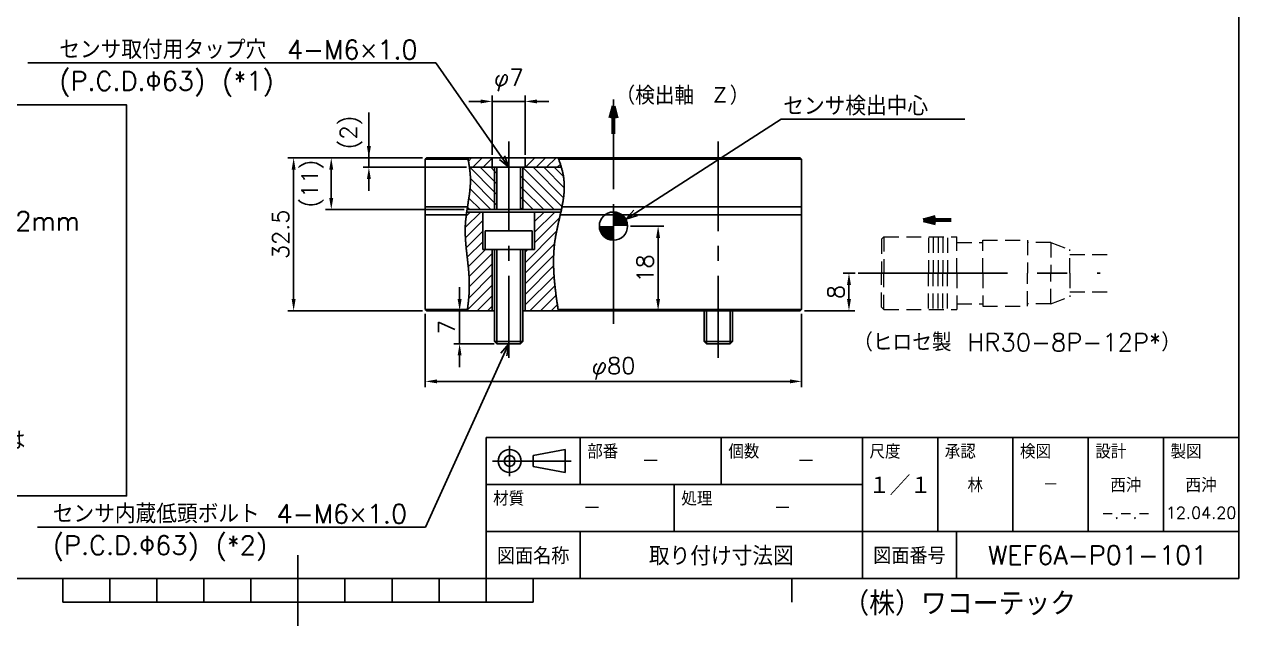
# Model space of a CAD drawing. Extents: x 0 to 418, y 0 to 295.
# Drawn here: x 151.8 to 410, y 0 to 127.8 of the extents above; entities that cross this region are included whole.
import ezdxf
from ezdxf import colors
from ezdxf.entities.mleader import LeaderData, LeaderLine
from ezdxf.enums import TextEntityAlignment as Align
from ezdxf.math import Vec2, Vec3

# ---------------------------------------------------------------- set-up
doc = ezdxf.new("R2010")
doc.units = 0
doc.header["$MEASUREMENT"] = 0
for name, pattern in [('CENTER', [50.8, 31.75, -6.35, 6.35, -6.35]), ('CENTER2', [28.575, 19.05, -3.175, 3.175, -3.175]), ('HIDDEN2', [4.7625, 3.175, -1.5875])]:
    doc.linetypes.add(name, pattern=pattern)
doc.layers.get('0').update_dxf_attribs({"linetype": 'CONTINUOUS'})
doc.layers.get('DEFPOINTS').update_dxf_attribs({"linetype": 'CONTINUOUS'})
for name, color, linetype in [('かくれ線', 11, 'HIDDEN2'), ('テキスト', 4, 'CONTINUOUS'), ('ハッチング', 11, 'CONTINUOUS'), ('中心線', 1, 'CENTER2'), ('切断線', 5, 'CONTINUOUS'), ('図面枠', 7, 'CONTINUOUS'), ('外形線', 3, 'CONTINUOUS'), ('外形補助線', 11, 'CONTINUOUS'), ('寸法', 4, 'CONTINUOUS')]:
    doc.layers.add(name, color=color, linetype=linetype)
doc.styles.get("Standard").update_dxf_attribs({"font": 'txt.shx', "bigfont": 'extfont2.shx'})
doc.dimstyles.get("Standard").update_dxf_attribs({"dimtxt": 3.5, "dimasz": 2.5, "dimexe": 1.25, "dimexo": 0.625, "dimgap": 1, "dimtad": 1, "dimdec": 4, "dimdsep": 46, "dimtxsty": 'STANDARD', "dimcen": 0, "dimadec": 0, "dimazin": 0, "dimtfac": 0.6, "dimtdec": 4, "dimtmove": 2, "dimatfit": 3, "dimfxl": 1, "dimtolj": 1, "dimarcsym": 0})

# ---------------------------------------------------------------- blocks, each defined once
blk = doc.blocks.new('*X1')
at = {"color": 0}
for p, q in [((236.38, 105.06), (237.06, 105.74)), ((237.31, 103.74), (239.31, 105.74)), ((239.55, 103.74), (241.46, 105.65)), ((248.53, 103.74), (250.53, 105.74)), ((250.78, 103.74), (252.78, 105.74)), ((253.02, 103.74), (255.02, 105.74)), ((255.27, 103.74), (255.94, 104.42)), ((235.71, 90.92), (239.03, 94.24)), ((235.91, 93.36), (236.79, 94.24)), ((250.46, 89.95), (254.75, 94.24)), ((250.46, 92.2), (252.5, 94.24)), ((250.46, 87.7), (255.78, 93.03)), ((235.75, 88.72), (239.46, 92.42)), ((235.92, 86.64), (239.46, 90.18)), ((236.14, 84.61), (239.46, 87.93)), ((248.46, 83.46), (255.14, 90.14)), ((236.36, 82.59), (240.01, 86.24)), ((236.53, 80.51), (241.46, 85.44)), ((248.46, 81.21), (254.7, 87.46)), ((248.46, 85.7), (248.99, 86.24)), ((236.58, 78.32), (241.46, 83.2)), ((248.46, 78.97), (254.51, 85.03)), ((248.46, 76.72), (254.5, 82.77)), ((236.46, 75.95), (241.46, 80.95)), ((248.46, 74.48), (254.6, 80.62)), ((236.17, 73.42), (241.46, 78.7)), ((249.46, 73.24), (254.78, 78.56)), ((238.24, 73.24), (241.46, 76.46)), ((251.71, 73.24), (255.02, 76.56)), ((240.48, 73.24), (241.46, 74.21)), ((253.95, 73.24), (255.3, 74.59))]:
    blk.add_line(p, q, dxfattribs=at)
blk = doc.blocks.new('*D20')
at = {"layer": 'DEFPOINTS', "color": 0}
for p in [(237.08, 99.43), (209.08, 66.93), (237.08, 66.93)]:
    blk.add_point(p, dxfattribs=at)
at = {"layer": '寸法', "color": 0, "lineweight": -2}
for p, q in [((236.46, 99.43), (207.83, 99.43)), ((209.08, 96.93), (209.08, 69.43)), ((236.46, 66.93), (207.83, 66.93))]:
    blk.add_line(p, q, dxfattribs=at)
at = {"layer": '寸法', "color": 0}
for points in [[(208.66, 96.93), (209.5, 96.93), (209.08, 99.43)], [(208.66, 69.43), (209.5, 69.43), (209.08, 66.93)]]:
    blk.add_solid(points, dxfattribs=at)
at = {"layer": '寸法', "color": 0, "insert": (206.33, 83.18), "char_height": 3.5, "attachment_point": 5, "rotation": 90}
blk.add_mtext('\\A1;32.5', dxfattribs=at)
blk = doc.blocks.new('*U2')
at = {"layer": 'ハッチング', "color": 11, "linetype": 'Continuous'}
for p, q in [((267.23, 94.24), (267.23, 94.17)), ((267.9, 94.17), (267.23, 94.24)), ((267.23, 94.17), (267.23, 93.94)), ((267.23, 93.94), (267.23, 93.59)), ((267.23, 93.59), (267.23, 93.11)), ((267.23, 93.11), (267.23, 92.54)), ((267.9, 94.17), (268.53, 93.94)), ((268.53, 93.94), (269.1, 93.59)), ((269.1, 93.59), (269.58, 93.11)), ((269.58, 93.11), (269.93, 92.54)), ((264.23, 91.24), (264.31, 90.57)), ((264.31, 90.57), (264.53, 89.94)), ((267.23, 92.54), (267.23, 91.91)), ((267.23, 91.91), (267.23, 91.24)), ((267.23, 91.24), (267.23, 90.57)), ((267.23, 90.57), (267.23, 89.94)), ((269.93, 92.54), (270.16, 91.91)), ((270.16, 91.91), (270.23, 91.24)), ((264.53, 89.94), (264.89, 89.37)), ((264.89, 89.37), (265.36, 88.9)), ((265.36, 88.9), (265.93, 88.54)), ((265.93, 88.54), (266.56, 88.32)), ((267.23, 88.24), (266.56, 88.32)), ((267.23, 89.94), (267.23, 89.37)), ((267.23, 89.37), (267.23, 88.9)), ((267.23, 88.9), (267.23, 88.54)), ((267.23, 88.54), (267.23, 88.32)), ((267.23, 88.32), (267.23, 88.24))]:
    blk.add_line(p, q, dxfattribs=at)
for points in [[(267.23, 94.24), (267.23, 94.17), (267.9, 94.17)], [(267.23, 94.17), (267.23, 93.94), (268.53, 93.94)], [(267.23, 93.94), (267.23, 93.59), (269.1, 93.59)], [(267.23, 93.59), (267.23, 93.11), (269.58, 93.11)], [(267.23, 93.11), (267.23, 92.54), (269.93, 92.54)], [(264.23, 91.24), (264.31, 90.57), (267.23, 90.57)], [(264.31, 90.57), (264.53, 89.94), (267.23, 89.94)], [(267.23, 92.54), (267.23, 91.91), (270.16, 91.91)], [(267.23, 91.91), (267.23, 91.24), (270.23, 91.24)], [(264.53, 89.94), (264.89, 89.37), (267.23, 89.37)], [(264.89, 89.37), (265.36, 88.9), (267.23, 88.9)], [(265.36, 88.9), (265.93, 88.54), (267.23, 88.54)], [(265.93, 88.54), (266.56, 88.32), (267.23, 88.32)]]:
    blk.add_solid(points, dxfattribs=at)
at = {"layer": 'ハッチング', "color": 11, "linetype": 'Continuous', "extrusion": (0, 0, -1)}
for points in [[(-267.23, 94.17), (-267.9, 94.17), (-268.53, 93.94)], [(-267.23, 93.94), (-268.53, 93.94), (-269.1, 93.59)], [(-267.23, 93.59), (-269.1, 93.59), (-269.58, 93.11)], [(-267.23, 93.11), (-269.58, 93.11), (-269.93, 92.54)], [(-264.23, 91.24), (-267.23, 91.24), (-267.23, 90.57)], [(-264.31, 90.57), (-267.23, 90.57), (-267.23, 89.94)], [(-267.23, 92.54), (-269.93, 92.54), (-270.16, 91.91)], [(-267.23, 91.91), (-270.16, 91.91), (-270.23, 91.24)], [(-264.53, 89.94), (-267.23, 89.94), (-267.23, 89.37)], [(-264.89, 89.37), (-267.23, 89.37), (-267.23, 88.9)], [(-265.36, 88.9), (-267.23, 88.9), (-267.23, 88.54)], [(-265.93, 88.54), (-267.23, 88.54), (-267.23, 88.32)], [(-266.56, 88.32), (-267.23, 88.32), (-267.23, 88.24)]]:
    blk.add_solid(points, dxfattribs=at)
blk = doc.blocks.new('*D21')
at = {"layer": 'DEFPOINTS', "color": 0}
for p in [(280.08, 84.93), (277.08, 66.93), (286.57, 66.93)]:
    blk.add_point(p, dxfattribs=at)
at = {"layer": '寸法', "color": 0, "lineweight": -2}
for p, q in [((280.71, 84.93), (287.82, 84.93)), ((286.57, 82.43), (286.57, 69.43)), ((277.71, 66.93), (287.82, 66.93))]:
    blk.add_line(p, q, dxfattribs=at)
at = {"layer": '寸法', "color": 0}
for points in [[(286.15, 82.43), (286.98, 82.43), (286.57, 84.93)], [(286.15, 69.43), (286.98, 69.43), (286.57, 66.93)]]:
    blk.add_solid(points, dxfattribs=at)
at = {"layer": '寸法', "color": 0, "insert": (283.82, 75.93), "char_height": 3.5, "attachment_point": 5, "rotation": 90}
blk.add_mtext('\\A1;18', dxfattribs=at)
blk = doc.blocks.new('*D22')
at = {"layer": 'DEFPOINTS', "color": 0}
for p in [(237.08, 66.93), (244.37, 59.93), (252.31, 59.93)]:
    blk.add_point(p, dxfattribs=at)
at = {"layer": '寸法', "color": 0, "lineweight": -2}
for p, q in [((244.37, 69.43), (244.37, 71.93)), ((237.71, 66.93), (245.62, 66.93)), ((244.37, 66.93), (244.37, 59.93)), ((251.68, 59.93), (243.12, 59.93)), ((244.37, 57.43), (244.37, 54.93))]:
    blk.add_line(p, q, dxfattribs=at)
at = {"layer": '寸法', "color": 0}
for points in [[(243.95, 69.43), (244.79, 69.43), (244.37, 66.93)], [(243.95, 57.43), (244.79, 57.43), (244.37, 59.93)]]:
    blk.add_solid(points, dxfattribs=at)
at = {"layer": '寸法', "color": 0, "insert": (241.62, 63.43), "char_height": 3.5, "attachment_point": 5, "rotation": 90}
blk.add_mtext('\\A1;7', dxfattribs=at)
blk = doc.blocks.new('*D25')
at = {"layer": 'DEFPOINTS', "color": 0}
for p in [(237.08, 99.43), (225.08, 97.43), (246.46, 97.43)]:
    blk.add_point(p, dxfattribs=at)
at = {"layer": '寸法', "color": 0, "lineweight": -2}
for p, q in [((225.08, 101.93), (225.08, 104.43)), ((236.46, 99.43), (223.83, 99.43)), ((225.08, 99.43), (225.08, 97.43)), ((245.83, 97.43), (223.83, 97.43)), ((225.08, 94.93), (225.08, 92.43))]:
    blk.add_line(p, q, dxfattribs=at)
at = {"layer": '寸法', "color": 0}
for points in [[(224.66, 101.93), (225.5, 101.93), (225.08, 99.43)], [(224.66, 94.93), (225.5, 94.93), (225.08, 97.43)]]:
    blk.add_solid(points, dxfattribs=at)
at = {"layer": '寸法', "color": 0, "insert": (221.3, 104.82), "char_height": 3.5, "attachment_point": 5, "rotation": 90}
blk.add_mtext('\\A1;(2)', dxfattribs=at)
blk = doc.blocks.new('*D26')
at = {"layer": 'DEFPOINTS', "color": 0}
for p in [(237.08, 99.43), (217.08, 88.43), (245.95, 88.43)]:
    blk.add_point(p, dxfattribs=at)
at = {"layer": '寸法', "color": 0, "lineweight": -2}
for p, q in [((236.46, 99.43), (215.83, 99.43)), ((217.08, 96.93), (217.08, 90.93)), ((245.33, 88.43), (215.83, 88.43))]:
    blk.add_line(p, q, dxfattribs=at)
at = {"layer": '寸法', "color": 0}
for points in [[(216.66, 96.93), (217.5, 96.93), (217.08, 99.43)], [(216.66, 90.93), (217.5, 90.93), (217.08, 88.43)]]:
    blk.add_solid(points, dxfattribs=at)
at = {"layer": '寸法', "color": 0, "insert": (213.09, 93.93), "char_height": 3.5, "attachment_point": 5, "rotation": 90}
blk.add_mtext('\\A1;(11)', dxfattribs=at)
blk = doc.blocks.new('*D27')
at = {"layer": 'DEFPOINTS', "color": 0}
for p in [(258.31, 111.43), (251.31, 99.43), (258.31, 99.43)]:
    blk.add_point(p, dxfattribs=at)
at = {"layer": '寸法', "color": 0, "lineweight": -2}
for p, q in [((248.81, 111.43), (246.31, 111.43)), ((251.31, 100.05), (251.31, 112.68)), ((251.31, 111.43), (258.31, 111.43)), ((258.31, 100.05), (258.31, 112.68)), ((260.81, 111.43), (263.31, 111.43))]:
    blk.add_line(p, q, dxfattribs=at)
at = {"layer": '寸法', "color": 0}
for points in [[(248.81, 111.84), (248.81, 111.01), (251.31, 111.43)], [(260.81, 111.84), (260.81, 111.01), (258.31, 111.43)]]:
    blk.add_solid(points, dxfattribs=at)
at = {"layer": '寸法', "color": 0, "insert": (254.81, 115.93), "char_height": 3.5, "attachment_point": 5}
blk.add_mtext('\\A1;φ7', dxfattribs=at)
blk = doc.blocks.new('*X4')
at = {"color": 0}
for p, q in [((241.96, 98.46), (236.67, 103.74)), ((241.96, 100.7), (238.92, 103.74)), ((241.96, 102.95), (241.16, 103.74)), ((247.96, 103.68), (247.9, 103.74)), ((256.29, 95.36), (247.96, 103.68)), ((256.61, 97.28), (250.14, 103.74)), ((256.77, 99.36), (252.39, 103.74)), ((256.6, 101.78), (254.63, 103.74)), ((241.96, 96.21), (236.82, 101.35)), ((242.46, 102.45), (241.96, 102.95)), ((242.46, 100.2), (241.96, 100.7)), ((247.96, 101.44), (247.46, 101.94)), ((254.65, 94.74), (247.96, 101.44)), ((241.18, 94.74), (236.73, 99.19)), ((242.46, 97.96), (241.96, 98.46)), ((247.96, 99.19), (247.46, 99.69)), ((252.41, 94.74), (247.96, 99.19)), ((238.94, 94.74), (236.49, 97.19)), ((242.46, 95.71), (241.96, 96.21)), ((247.96, 96.95), (247.46, 97.45)), ((250.16, 94.74), (247.96, 96.95)), ((236.69, 94.74), (236.18, 95.25)), ((247.92, 94.74), (247.46, 95.2))]:
    blk.add_line(p, q, dxfattribs=at)
blk = doc.blocks.new('*D18')
at = {"layer": 'DEFPOINTS', "color": 0}
for p in [(237.08, 66.93), (317.08, 66.93), (317.08, 51.93)]:
    blk.add_point(p, dxfattribs=at)
at = {"layer": '寸法', "color": 0, "lineweight": -2}
for p, q in [((237.08, 66.3), (237.08, 50.68)), ((317.08, 66.3), (317.08, 50.68)), ((239.58, 51.93), (314.58, 51.93))]:
    blk.add_line(p, q, dxfattribs=at)
at = {"layer": '寸法', "color": 0}
for points in [[(239.58, 52.34), (239.58, 51.51), (237.08, 51.93)], [(314.58, 52.34), (314.58, 51.51), (317.08, 51.93)]]:
    blk.add_solid(points, dxfattribs=at)
at = {"layer": '寸法', "color": 0, "insert": (277.08, 54.68), "char_height": 3.5, "attachment_point": 5}
blk.add_mtext('\\A1;φ80', dxfattribs=at)
blk = doc.blocks.new('*D11')
at = {"layer": 'DEFPOINTS', "color": 0}
for p in [(327.14, 74.93), (329.08, 74.93), (317.08, 66.93)]:
    blk.add_point(p, dxfattribs=at)
at = {"layer": '寸法', "color": 0, "lineweight": -2}
for p, q in [((328.46, 74.93), (325.89, 74.93)), ((327.14, 69.43), (327.14, 72.43)), ((317.71, 66.93), (328.39, 66.93))]:
    blk.add_line(p, q, dxfattribs=at)
at = {"layer": '寸法', "color": 0}
for points in [[(326.73, 72.43), (327.56, 72.43), (327.14, 74.93)], [(326.73, 69.43), (327.56, 69.43), (327.14, 66.93)]]:
    blk.add_solid(points, dxfattribs=at)
at = {"layer": '寸法', "color": 0, "insert": (324.39, 70.93), "char_height": 3.5, "attachment_point": 5, "rotation": 90}
blk.add_mtext('\\A1;8', dxfattribs=at)
blk = doc.blocks.new('_OPEN30')
at = {"color": 0, "linetype": 'ByBlock'}
for p, q in [((-1, 0.27), (0, 0)), ((0, 0), (-1, -0.27)), ((0, 0), (-1, 0))]:
    blk.add_line(p, q, dxfattribs=at)

msp = doc.modelspace()

# ---------------------------------------------------------------- linework, layer by layer
at = {"layer": 'かくれ線', "lineweight": 5}
for p, q in [((334.57699, 82.6771), (334.07699, 82.1771)), ((334.57699, 82.6771), (334.57699, 74.9271)), ((334.57699, 82.6771), (350.07699, 82.6771)), ((350.07699, 74.9271), (350.07699, 82.6771)), ((334.07699, 82.1771), (334.07699, 74.9271)), ((344.07699, 82.4271), (344.07699, 74.9271)), ((345.07699, 82.4271), (345.07699, 74.9271)), ((346.07699, 82.4271), (346.07699, 74.9271)), ((347.07699, 82.4271), (347.07699, 74.9271)), ((348.07699, 82.4271), (348.07699, 74.9271)), ((350.07699, 81.4271), (355.57699, 81.4271)), ((355.57699, 74.9271), (355.57699, 81.9271)), ((355.57699, 81.9271), (365.07699, 81.9271)), ((365.07699, 81.9271), (365.07699, 74.9271)), ((370.07699, 81.4271), (365.07699, 81.4271)), ((370.07699, 81.4271), (374.07699, 79.9271)), ((370.07699, 81.4271), (370.07699, 74.9271)), ((374.07699, 74.9271), (374.07699, 79.9271)), ((374.07699, 78.9271), (383.07699, 78.9271)), ((334.07699, 67.6771), (334.07699, 74.9271)), ((334.57699, 67.1771), (334.57699, 74.9271)), ((344.07699, 67.4271), (344.07699, 74.9271)), ((345.07699, 67.4271), (345.07699, 74.9271)), ((346.07699, 67.4271), (346.07699, 74.9271)), ((347.07699, 67.4271), (347.07699, 74.9271)), ((348.07699, 67.4271), (348.07699, 74.9271)), ((350.07699, 74.9271), (350.07699, 67.1771)), ((355.57699, 74.9271), (355.57699, 67.9271)), ((365.07699, 67.9271), (365.07699, 74.9271)), ((370.07699, 68.4271), (370.07699, 74.9271)), ((374.07699, 74.9271), (374.07699, 69.9271)), ((370.07699, 68.4271), (374.07699, 69.9271)), ((374.07699, 70.9271), (383.07699, 70.9271)), ((334.57699, 67.1771), (334.07699, 67.6771)), ((334.57699, 67.1771), (350.07699, 67.1771)), ((350.07699, 68.4271), (355.57699, 68.4271)), ((355.57699, 67.9271), (365.07699, 67.9271)), ((370.07699, 68.4271), (365.07699, 68.4271))]:
    msp.add_line(p, q, dxfattribs=at)
at = {"layer": 'テキスト', "lineweight": 60}
for p, q in [((277.08022, 110.38608), (276.40596, 107.88726)), ((277.08764, 104.54511), (277.08022, 110.38608)), ((277.08022, 110.38608), (277.7457, 107.88491)), ((343.01499, 86.20053), (345.51616, 86.86601)), ((348.85596, 86.20795), (343.01499, 86.20053)), ((343.01499, 86.20053), (345.51381, 85.52627))]:
    msp.add_line(p, q, dxfattribs=at)
at = {"layer": 'テキスト'}
msp.add_lwpolyline([(26.44998, 27.59824), (173.57693, 27.59824), (173.57693, 110.68735), (26.44998, 110.68735)], close=True, dxfattribs=at)
at = {"layer": '中心線'}
for p, q in [((277.08022, 111.81144), (277.08022, 61.92711)), ((254.80635, 102.92711), (254.80635, 56.92711)), ((299.35408, 102.92711), (299.35408, 56.92711))]:
    msp.add_line(p, q, dxfattribs=at)
at = {"layer": '中心線', "color": 1, "linetype": 'CENTER'}
msp.add_line((329.08022, 74.92711), (380.54939, 74.92711), dxfattribs=at)
at = {"layer": '切断線'}
for points in [[(246.09816, 99.42734, 0), (246.12716, 99.28234, 0), (246.15716, 99.13834, 0), (246.18616, 98.99334, 0), (246.21416, 98.84834, 0), (246.24216, 98.70434, 0), (246.26916, 98.55934, 0), (246.29516, 98.41434, 0), (246.32116, 98.27034, 0), (246.34616, 98.12534, 0), (246.37116, 97.98034, 0), (246.39516, 97.83534, 0), (246.41816, 97.69134, 0), (246.44016, 97.54634, 0), (246.46116, 97.40134, 0), (246.48216, 97.25634, 0), (246.50216, 97.11234, 0), (246.52116, 96.96734, 0), (246.53816, 96.82234, 0), (246.55516, 96.67734, 0), (246.57116, 96.53234, 0), (246.58616, 96.38734, 0), (246.60016, 96.24334, 0), (246.61216, 96.09834, 0), (246.62416, 95.95334, 0), (246.63416, 95.80834, 0), (246.64316, 95.66334, 0), (246.65116, 95.51834, 0), (246.65816, 95.37334, 0), (246.66416, 95.22834, 0), (246.66816, 95.08334, 0), (246.67116, 94.93834, 0), (246.67216, 94.79334, 0), (246.67216, 94.64834, 0), (246.67116, 94.50334, 0), (246.66916, 94.35834, 0), (246.66516, 94.21234, 0), (246.66116, 94.06734, 0), (246.65516, 93.92234, 0), (246.64816, 93.77734, 0), (246.64016, 93.63194, 0), (246.63116, 93.48664, 0), (246.62116, 93.34134, 0), (246.61016, 93.19614, 0), (246.59816, 93.05084, 0), (246.58516, 92.90544, 0), (246.57116, 92.76014, 0), (246.55716, 92.61474, 0), (246.54216, 92.46934, 0), (246.52616, 92.32394, 0), (246.50916, 92.17854, 0), (246.49216, 92.03314, 0), (246.47416, 91.88764, 0), (246.45516, 91.74224, 0), (246.43616, 91.59674, 0), (246.41716, 91.45124, 0), (246.39716, 91.30564, 0), (246.37616, 91.16014, 0), (246.35516, 91.01454, 0), (246.33416, 90.86904, 0), (246.31216, 90.72344, 0), (246.29016, 90.57784, 0), (246.26816, 90.43214, 0), (246.24516, 90.28654, 0), (246.22216, 90.14084, 0), (246.19916, 89.99524, 0), (246.17616, 89.84954, 0), (246.15316, 89.70384, 0), (246.13016, 89.55804, 0), (246.10716, 89.41234, 0), (246.08416, 89.26664, 0), (246.06116, 89.12084, 0), (246.03816, 88.97504, 0), (246.01516, 88.82924, 0), (245.99216, 88.68344, 0), (245.96916, 88.53764, 0), (245.94716, 88.39184, 0), (245.92516, 88.24594, 0), (245.90316, 88.10004, 0), (245.88216, 87.95424, 0), (245.86116, 87.80834, 0), (245.84016, 87.66244, 0), (245.82016, 87.51654, 0), (245.80016, 87.37054, 0), (245.78116, 87.22464, 0), (245.76216, 87.07864, 0), (245.74416, 86.93274, 0), (245.72716, 86.78674, 0), (245.71016, 86.64074, 0), (245.69416, 86.49474, 0), (245.67916, 86.34874, 0), (245.66416, 86.20264, 0), (245.65016, 86.05664, 0), (245.63716, 85.91064, 0), (245.62516, 85.76454, 0), (245.61416, 85.61844, 0), (245.60416, 85.47234, 0), (245.59516, 85.32624, 0), (245.58616, 85.18014, 0), (245.57916, 85.03404, 0), (245.57316, 84.88794, 0), (245.56816, 84.74184, 0), (245.56416, 84.59564, 0), (245.56016, 84.44954, 0), (245.55816, 84.30334, 0), (245.55616, 84.15714, 0), (245.55616, 84.01104, 0), (245.55616, 83.86484, 0), (245.55716, 83.71864, 0), (245.55916, 83.57244, 0), (245.56216, 83.42624, 0), (245.56516, 83.28004, 0), (245.56916, 83.13374, 0), (245.57416, 82.98754, 0), (245.58016, 82.84134, 0), (245.58616, 82.69504, 0), (245.59316, 82.54884, 0), (245.60116, 82.40254, 0), (245.60916, 82.25634, 0), (245.61816, 82.11004, 0), (245.62716, 81.96384, 0), (245.63716, 81.81754, 0), (245.64816, 81.67124, 0), (245.65916, 81.52504, 0), (245.67016, 81.37874, 0), (245.68216, 81.23244, 0), (245.69516, 81.08614, 0), (245.70816, 80.93994, 0), (245.72116, 80.79364, 0), (245.73416, 80.64734, 0), (245.74816, 80.50104, 0), (245.76316, 80.35474, 0), (245.77716, 80.20844, 0), (245.79216, 80.06214, 0), (245.80716, 79.91584, 0), (245.82316, 79.76964, 0), (245.83816, 79.62334, 0), (245.85416, 79.47704, 0), (245.87016, 79.33074, 0), (245.88716, 79.18444, 0), (245.90316, 79.03814, 0), (245.91916, 78.89194, 0), (245.93616, 78.74564, 0), (245.95316, 78.59934, 0), (245.96916, 78.45304, 0), (245.98616, 78.30684, 0), (246.00316, 78.16054, 0), (246.02016, 78.01434, 0), (246.03616, 77.86804, 0), (246.05316, 77.72184, 0), (246.06916, 77.57554, 0), (246.08616, 77.42934, 0), (246.10216, 77.28304, 0), (246.11816, 77.13684, 0), (246.13516, 76.99064, 0), (246.15016, 76.84444, 0), (246.16616, 76.69824, 0), (246.18216, 76.55204, 0), (246.19716, 76.40584, 0), (246.21216, 76.25964, 0), (246.22616, 76.11344, 0), (246.24116, 75.96724, 0), (246.25516, 75.82114, 0), (246.26816, 75.67494, 0), (246.28116, 75.52884, 0), (246.29416, 75.38264, 0), (246.30716, 75.23654, 0), (246.31916, 75.09044, 0), (246.33016, 74.94434, 0), (246.34116, 74.79824, 0), (246.35216, 74.65214, 0), (246.36216, 74.50604, 0), (246.37116, 74.35994, 0), (246.38016, 74.21394, 0), (246.38816, 74.06794, 0), (246.39616, 73.92184, 0), (246.40316, 73.77584, 0), (246.40916, 73.62984, 0), (246.41516, 73.48384, 0), (246.42016, 73.33794, 0), (246.42416, 73.19194, 0), (246.42816, 73.04594, 0), (246.43016, 72.90004, 0), (246.43216, 72.75414, 0), (246.43416, 72.60824, 0), (246.43416, 72.46234, 0), (246.43416, 72.31644, 0), (246.43316, 72.17064, 0), (246.43116, 72.02474, 0), (246.42816, 71.87894, 0), (246.42516, 71.73314, 0), (246.42116, 71.58734, 0), (246.41716, 71.44154, 0), (246.41116, 71.29574, 0), (246.40516, 71.14994, 0), (246.39916, 71.00424, 0), (246.39216, 70.85844, 0), (246.38416, 70.71274, 0), (246.37516, 70.56694, 0), (246.36616, 70.42124, 0), (246.35716, 70.27554, 0), (246.34616, 70.12984, 0), (246.33516, 69.98424, 0), (246.32416, 69.83854, 0), (246.31216, 69.69284, 0), (246.29916, 69.54724, 0), (246.28616, 69.40164, 0), (246.27316, 69.25594, 0), (246.25916, 69.11034, 0), (246.24416, 68.96474, 0), (246.22916, 68.81914, 0), (246.21316, 68.67354, 0), (246.19716, 68.52794, 0), (246.18116, 68.38244, 0), (246.16416, 68.23684, 0), (246.14616, 68.09124, 0), (246.12816, 67.94574, 0), (246.11016, 67.80024, 0), (246.09116, 67.65464, 0), (246.07216, 67.50914, 0), (246.05316, 67.36364, 0), (246.03316, 67.21814, 0), (246.01316, 67.07264, 0), (245.99216, 66.92714, 0)], [(265.33516, 99.42734, 0), (265.39416, 99.26234, 0), (265.45316, 99.09834, 0), (265.51116, 98.93434, 0), (265.56816, 98.76934, 0), (265.62516, 98.60534, 0), (265.68016, 98.44034, 0), (265.73516, 98.27634, 0), (265.78816, 98.11134, 0), (265.84016, 97.94634, 0), (265.89116, 97.78134, 0), (265.94116, 97.61634, 0), (265.98916, 97.45134, 0), (266.03616, 97.28634, 0), (266.08216, 97.12134, 0), (266.12616, 96.95634, 0), (266.16816, 96.79134, 0), (266.20916, 96.62534, 0), (266.24916, 96.46034, 0), (266.28616, 96.29434, 0), (266.32216, 96.12834, 0), (266.35616, 95.96334, 0), (266.38916, 95.79734, 0), (266.41916, 95.63134, 0), (266.44716, 95.46434, 0), (266.47416, 95.29834, 0), (266.49816, 95.13234, 0), (266.52016, 94.96534, 0), (266.54016, 94.79934, 0), (266.55716, 94.63234, 0), (266.57216, 94.46534, 0), (266.58616, 94.29834, 0), (266.59616, 94.13134, 0), (266.60516, 93.96334, 0), (266.61216, 93.79634, 0), (266.61616, 93.62844, 0), (266.61916, 93.46074, 0), (266.62016, 93.29294, 0), (266.61916, 93.12494, 0), (266.61616, 92.95694, 0), (266.61116, 92.78874, 0), (266.60416, 92.62044, 0), (266.59616, 92.45204, 0), (266.58616, 92.28344, 0), (266.57416, 92.11484, 0), (266.56116, 91.94614, 0), (266.54616, 91.77724, 0), (266.53016, 91.60834, 0), (266.51216, 91.43924, 0), (266.49316, 91.27014, 0), (266.47316, 91.10084, 0), (266.45116, 90.93154, 0), (266.42816, 90.76204, 0), (266.40416, 90.59254, 0), (266.37816, 90.42294, 0), (266.35216, 90.25324, 0), (266.32416, 90.08344, 0), (266.29616, 89.91354, 0), (266.26616, 89.74364, 0), (266.23616, 89.57354, 0), (266.20416, 89.40344, 0), (266.17216, 89.23324, 0), (266.13916, 89.06294, 0), (266.10516, 88.89264, 0), (266.07116, 88.72214, 0), (266.03616, 88.55174, 0), (266.00016, 88.38114, 0), (265.96416, 88.21054, 0), (265.92716, 88.03984, 0), (265.89016, 87.86904, 0), (265.85216, 87.69824, 0), (265.81416, 87.52744, 0), (265.77516, 87.35644, 0), (265.73716, 87.18544, 0), (265.69816, 87.01444, 0), (265.65916, 86.84334, 0), (265.61916, 86.67224, 0), (265.58016, 86.50104, 0), (265.54016, 86.32984, 0), (265.50116, 86.15854, 0), (265.46116, 85.98724, 0), (265.42216, 85.81584, 0), (265.38316, 85.64444, 0), (265.34316, 85.47304, 0), (265.30516, 85.30154, 0), (265.26616, 85.13014, 0), (265.22816, 84.95854, 0), (265.19016, 84.78704, 0), (265.15216, 84.61544, 0), (265.11516, 84.44384, 0), (265.07816, 84.27214, 0), (265.04216, 84.10054, 0), (265.00716, 83.92884, 0), (264.97216, 83.75714, 0), (264.93816, 83.58544, 0), (264.90416, 83.41374, 0), (264.87116, 83.24204, 0), (264.83916, 83.07024, 0), (264.80816, 82.89854, 0), (264.77816, 82.72674, 0), (264.74916, 82.55494, 0), (264.72116, 82.38324, 0), (264.69416, 82.21144, 0), (264.66816, 82.03964, 0), (264.64316, 81.86794, 0), (264.61916, 81.69614, 0), (264.59616, 81.52444, 0), (264.57416, 81.35264, 0), (264.55316, 81.18084, 0), (264.53416, 81.00914, 0), (264.51516, 80.83734, 0), (264.49716, 80.66564, 0), (264.48116, 80.49384, 0), (264.46516, 80.32204, 0), (264.45016, 80.15034, 0), (264.43616, 79.97854, 0), (264.42416, 79.80684, 0), (264.41216, 79.63504, 0), (264.40116, 79.46334, 0), (264.39116, 79.29154, 0), (264.38216, 79.11984, 0), (264.37316, 78.94804, 0), (264.36616, 78.77634, 0), (264.36016, 78.60454, 0), (264.35416, 78.43284, 0), (264.34916, 78.26104, 0), (264.34516, 78.08934, 0), (264.34216, 77.91754, 0), (264.34016, 77.74584, 0), (264.33916, 77.57404, 0), (264.33816, 77.40234, 0), (264.33816, 77.23064, 0), (264.33916, 77.05884, 0), (264.34116, 76.88714, 0), (264.34316, 76.71534, 0), (264.34616, 76.54364, 0), (264.35016, 76.37194, 0), (264.35516, 76.20014, 0), (264.36016, 76.02844, 0), (264.36616, 75.85674, 0), (264.37216, 75.68494, 0), (264.38016, 75.51324, 0), (264.38816, 75.34154, 0), (264.39616, 75.16974, 0), (264.40616, 74.99804, 0), (264.41616, 74.82634, 0), (264.42616, 74.65454, 0), (264.43716, 74.48284, 0), (264.44916, 74.31114, 0), (264.46116, 74.13934, 0), (264.47416, 73.96764, 0), (264.48816, 73.79594, 0), (264.50216, 73.62424, 0), (264.51616, 73.45244, 0), (264.53116, 73.28074, 0), (264.54716, 73.10904, 0), (264.56316, 72.93724, 0), (264.58016, 72.76554, 0), (264.59716, 72.59384, 0), (264.61416, 72.42214, 0), (264.63216, 72.25034, 0), (264.65016, 72.07864, 0), (264.66916, 71.90694, 0), (264.68916, 71.73524, 0), (264.70816, 71.56354, 0), (264.72816, 71.39174, 0), (264.74916, 71.22004, 0), (264.77016, 71.04834, 0), (264.79116, 70.87664, 0), (264.81316, 70.70484, 0), (264.83516, 70.53314, 0), (264.85716, 70.36144, 0), (264.87916, 70.18974, 0), (264.90216, 70.01804, 0), (264.92616, 69.84634, 0), (264.94916, 69.67454, 0), (264.97316, 69.50284, 0), (264.99716, 69.33114, 0), (265.02116, 69.15944, 0), (265.04616, 68.98774, 0), (265.07116, 68.81594, 0), (265.09616, 68.64424, 0), (265.12116, 68.47254, 0), (265.14616, 68.30084, 0), (265.17216, 68.12914, 0), (265.19816, 67.95744, 0), (265.22416, 67.78564, 0), (265.25016, 67.61394, 0), (265.27616, 67.44224, 0), (265.30216, 67.27054, 0), (265.32916, 67.09884, 0), (265.35616, 66.92714, 0)]]:
    msp.add_polyline3d(points, dxfattribs=at)
at = {"layer": '図面枠'}
for p, q in [((410, 10), (410, 287)), ((250, 40), (410, 40)), ((250, 10), (250, 40)), ((270, 30), (270, 40)), ((300, 30), (300, 40)), ((330, 10), (330, 40)), ((346, 20), (346, 40)), ((362, 20), (362, 40)), ((378, 20), (378, 40)), ((394, 20), (394, 40)), ((255, 31.79206), (255, 38.23074)), ((259.9962, 36.14267), (266.83715, 37.4428)), ((266.83715, 37.4428), (266.83715, 32.5572)), ((268.0558, 35), (251.39138, 35)), ((259.9962, 36.14267), (259.9962, 33.85733)), ((259.9962, 33.85733), (266.83715, 32.5572)), ((250, 30), (330, 30)), ((290, 20), (290, 30)), ((250, 20), (410, 20)), ((270, 10), (270, 20)), ((350, 10), (350, 20)), ((210, 0), (210, 15)), ((20, 10), (410, 10)), ((160, 5), (160, 10)), ((170, 5), (170, 10)), ((180, 5), (180, 10)), ((190, 5), (190, 10)), ((200, 5), (200, 10)), ((220, 5), (220, 10)), ((230, 5), (230, 10)), ((240, 5), (240, 10)), ((250, 5), (250, 10)), ((260, 5), (260, 10)), ((315, 5), (315, 10)), ((160, 5), (260, 5))]:
    msp.add_line(p, q, dxfattribs=at)
for radius in [2.4428, 1.14267]:
    msp.add_circle((255, 35), radius, dxfattribs=at)
at = {"layer": '外形線'}
for p, q in [((237.08022, 99.12711), (237.38022, 99.42711)), ((237.08022, 99.12711), (237.08022, 89.02711)), ((237.08022, 99.12711), (246.15941, 99.12711)), ((237.38022, 99.42711), (316.78022, 99.42711)), ((251.30635, 99.42711), (251.30635, 97.42711)), ((258.30635, 99.42711), (258.30635, 97.42711)), ((265.44281, 99.12711), (317.08022, 99.12711)), ((316.78022, 99.42711), (317.08022, 99.12711)), ((317.08022, 99.12711), (317.08022, 89.02711)), ((246.45792, 97.42711), (265.99627, 97.42711)), ((252.30635, 97.42711), (252.30635, 88.42711)), ((257.30635, 97.42711), (257.30635, 88.42711)), ((237.08022, 89.02711), (237.08022, 87.32711)), ((237.08022, 89.02711), (246.04604, 89.02711)), ((265.90256, 87.92711), (245.87803, 87.92711)), ((245.95263, 88.42711), (266.00994, 88.42711)), ((249.30635, 87.92711), (249.30635, 79.92711)), ((260.30635, 87.92711), (260.30635, 79.92711)), ((317.08022, 89.02711), (266.1323, 89.02711)), ((317.08022, 89.02711), (317.08022, 87.32711)), ((237.08022, 87.32711), (237.08022, 67.22711)), ((245.79456, 87.32711), (237.08022, 87.32711)), ((265.76892, 87.32711), (317.08022, 87.32711)), ((317.08022, 87.32711), (317.08022, 67.22711)), ((249.80635, 83.92711), (259.80635, 83.92711)), ((249.80635, 79.92711), (249.80635, 83.92711)), ((259.80635, 79.92711), (259.80635, 83.92711)), ((260.30635, 79.92711), (249.30635, 79.92711)), ((251.30635, 79.92711), (251.30635, 66.92711)), ((251.80635, 60.42711), (251.80635, 79.92711)), ((257.80635, 60.42711), (257.80635, 79.92711)), ((258.30635, 79.92711), (258.30635, 66.92711)), ((246.03439, 67.22711), (237.08022, 67.22711)), ((237.38022, 66.92711), (237.08022, 67.22711)), ((277.08022, 67.22711), (265.30216, 67.27054)), ((277.08022, 67.22711), (317.08022, 67.22711)), ((317.08022, 67.22711), (316.78022, 66.92711)), ((251.80635, 66.92711), (237.38022, 66.92711)), ((277.08022, 66.92711), (257.80635, 66.92711)), ((277.08022, 66.92711), (316.78022, 66.92711)), ((296.35408, 60.42711), (296.35408, 66.92711)), ((302.35408, 60.42711), (302.35408, 66.92711)), ((251.80635, 60.42711), (257.80635, 60.42711)), ((252.30635, 59.92711), (251.80635, 60.42711)), ((252.30635, 59.92711), (257.30635, 59.92711)), ((257.30635, 59.92711), (257.80635, 60.42711)), ((296.85408, 59.92711), (296.35408, 60.42711)), ((302.35408, 60.42711), (296.35408, 60.42711)), ((301.85408, 59.92711), (296.85408, 59.92711)), ((301.85408, 59.92711), (302.35408, 60.42711))]:
    msp.add_line(p, q, dxfattribs=at)
at = {"layer": '外形補助線', "color": 11}
for p, q in [((251.80635, 97.42711), (251.80635, 88.42711)), ((257.80635, 97.42711), (257.80635, 88.42711)), ((252.30635, 59.92711), (252.30635, 79.92711)), ((257.30635, 59.92711), (257.30635, 79.92711)), ((296.85408, 59.92711), (296.85408, 66.92711)), ((301.85408, 59.92711), (301.85408, 66.92711))]:
    msp.add_line(p, q, dxfattribs=at)
msp.add_circle((277.08022, 84.92711), 3, dxfattribs=at)
at = {"layer": '寸法'}
msp.add_line((225.08022, 99.42711), (225.08022, 109.09712), dxfattribs=at)

# ---------------------------------------------------------------- block references
at = {"layer": 'ハッチング', "color": 11, "linetype": 'Continuous'}
for name in ['*X1', '*X4', '*U2']:
    msp.add_blockref(name, (9.84916, -6.31466), dxfattribs=at)

# ---------------------------------------------------------------- texts
at = {"layer": 'テキスト'}
msp.add_text('（検出軸 Ｚ）', height=3.8, dxfattribs=at).set_placement((277.51082, 110.77069))
at = {"layer": 'テキスト', "insert": (30.45354, 108.03096), "char_height": 4, "attachment_point": 1}
msp.add_mtext_dynamic_manual_height_columns('*1 ツール部推奨取付条件\\P\u3000・ボルト強度区分：A2-50\\P ・締付トルク：6Nm（±10%）\\P ・ねじ部のかかり長さ：ツール部側取り付け面から10～12mm\\P (かかり長さは必ず12mm以下としてください。\\P\u3000それを超えるとセンサが故障する可能性があります。）\\P*2 マウント部推奨取付条件\\P\u3000・締付トルク：6Nm（±10%）\\P*3 推奨位置合わせ用ピン\\P ・ピン寸法：Φ3 g6 長さ9～12mm\\P\u3000\u3000（H7有効深さを超えて挿入しないこと。圧入した場合は\\P\u3000\u3000\u3000センサが故障する可能性があります。）', width=169.0650029, gutter_width=20, heights=[0], dxfattribs=at)
at = {"layer": 'テキスト', "insert": (328.05002, 62.13743), "char_height": 3.8, "width": 78.1701554, "attachment_point": 1}
msp.add_mtext('（ヒロセ製 HR30-8P-12P*）', dxfattribs=at)
at = {"layer": 'テキスト'}
for tag, text, height, p in [('－', '①', 3.5, (285, 35)), ('－', '１ヶ', 3.5, (318, 35)), ('１／１', '１／１', 4, (338, 30)), ('林', '林', 3, (354, 30)), ('西沖', '西沖', 3, (386, 30)), ('西沖', '西沖', 3, (402, 30)), ('－', '西沖', 3, (370, 30)), ('－', 'A5052P', 3.5, (272.5, 25)), ('－', '黒アルマイト', 3.5, (313, 25)), ('-.-.-', '00.00.00', 2.5, (386, 24)), ('12.04.20', '00.00.00', 2.5, (402, 24)), ('取り付け寸法図', '○○○○○○○○○○', 4, (300, 15)), ('WEF6A-P01-101', 'WEF3A-P1-001', 4, (380, 15))]:
    msp.add_attdef(tag, text=text, height=height, dxfattribs=at).set_placement(p, align=Align.MIDDLE)
msp.add_attdef('（株）ワコーテック', (325.93357, 2.18367), '（株）ワコーテック', height=5, dxfattribs=at)
at = {"layer": '図面枠'}
for s, p in [('部番', (271.5, 38.5)), ('個数', (301.5, 38.5)), ('尺度', (331.5, 38.5)), ('検図', (363.5, 38.5)), ('設計', (379.5, 38.5)), ('製図', (395.5, 38.5)), ('承認', (347.5, 38.5)), ('材質', (251.5, 28.5)), ('処理', (291.5, 28.5))]:
    msp.add_text(s, height=3, dxfattribs=at).set_placement(p, align=Align.TOP_LEFT)
for s, p in [('図面名称', (260, 15)), ('図面番号', (340, 15))]:
    msp.add_text(s, height=3.5, dxfattribs=at).set_placement(p, align=Align.MIDDLE)

# ---------------------------------------------------------------- dimensions: what is measured, and where the dimension line sits
at = {"layer": '寸法'}
for base, p1, p2, picture, middle in [((258.30635, 111.42711), (251.30635, 99.42711), (258.30635, 99.42711), '*D27', (254.80635, 115.92711)), ((317.08022, 51.92711), (237.08022, 66.92711), (317.08022, 66.92711), '*D18', (277.08022, 54.67711))]:
    dim = msp.add_linear_dim(base=base, p1=p1, p2=p2, text='φ<>', dimstyle='STANDARD', dxfattribs=at)
    dim.commit()
    dim.dimension.update_dxf_attribs({"geometry": picture, "text_midpoint": middle})
for base, p2, picture, middle in [((225.08022, 97.42711), (246.45792, 97.42711), '*D25', (221.30364, 104.82388)), ((217.08022, 88.42711), (245.95263, 88.42711), '*D26', (213.09131, 93.92711))]:
    dim = msp.add_linear_dim(base=base, p1=(237.08022, 99.42711), p2=p2, angle=90, text='(<>)', dimstyle='STANDARD', dxfattribs=at)
    dim.commit()
    dim.dimension.update_dxf_attribs({"geometry": picture, "text_midpoint": middle, "dimtype": 160})
for base, p1, p2, angle, picture, middle in [((209.08022, 66.92711), (237.08022, 99.42711), (237.08022, 66.92711), 270, '*D20', (206.33022, 83.17711)), ((286.56743, 66.92711), (280.08022, 84.92711), (277.08022, 66.92711), 270, '*D21', (283.81743, 75.92711)), ((327.14409, 74.92711), (317.08022, 66.92711), (329.08022, 74.92711), 90, '*D11', (324.39409, 70.92711)), ((244.37038, 59.92711), (237.08022, 66.92711), (252.30635, 59.92711), 270, '*D22', (241.62038, 63.42711))]:
    dim = msp.add_linear_dim(base=base, p1=p1, p2=p2, angle=angle, dimstyle='STANDARD', dxfattribs=at)
    dim.commit()
    dim.dimension.update_dxf_attribs({"geometry": picture, "text_midpoint": middle})

# ---------------------------------------------------------------- leaders
at = {"layer": 'テキスト'}
ml = msp.add_multileader_mtext('Standard', dxfattribs=at)
ml.set_content('センサ検出中心', color=256, style='STANDARD')
ml.set_leader_properties()
ml.set_arrow_properties(name='OPEN30')
ml.build(insert=Vec2(0, 0))
ml.multileader.update_dxf_attribs({"text_left_attachment_type": 6, "text_right_attachment_type": 6, "dogleg_length": 0.36, "arrow_head_size": 2.5})
ctx = ml.context
ctx.base_point, ctx.arrow_head_size, ctx.landing_gap_size, ctx.plane_origin = Vec3(313.08616, 107.6418), 2.5, 0.09, Vec3(279.69512, 86.39756)
ctx.left_attachment, ctx.right_attachment = 6, 6
notes = []
notes.append((ctx, [(0, (1, 1, 0), (312.72616, 107.6418), (1, 0), 0.36, [(0, [(279.69512, 86.39756)], 0, [])])]))
ctx.mtext.insert, ctx.mtext.flow_direction = Vec3(313.17616, 112.4418), 5
at = {"layer": '寸法'}
ml = msp.add_multileader_mtext('Standard', dxfattribs=at)
ml.set_content('センサ取付用タップ穴\u30004-M6×1.0\\P(P.C.D.Φ63) (*1)', color=256, style='STANDARD')
ml.set_leader_properties()
ml.set_arrow_properties(name='OPEN30')
ml.build(insert=Vec2(0, 0))
ml.multileader.update_dxf_attribs({"text_left_attachment_type": 6, "text_right_attachment_type": 6, "dogleg_length": 0.36, "arrow_head_size": 2.5})
ctx = ml.context
ctx.base_point, ctx.arrow_head_size, ctx.landing_gap_size, ctx.plane_origin = Vec3(159.16854, 119.64262), 2.5, 0.09, Vec3(254.80635, 97.42711)
ctx.left_attachment, ctx.right_attachment = 6, 6
notes.append((ctx, [(0, (1, 1, 0), (239.30854, 119.64262), (-1, 0), 0.36, [(0, [(254.80635, 97.42711)], 0, [])])]))
ctx.mtext.insert, ctx.mtext.flow_direction = Vec3(159.25854, 124.44262), 5
ml = msp.add_multileader_mtext('Standard', dxfattribs=at)
ml.set_content('センサ内蔵低頭ボルト 4-M6×1.0\\P(P.C.D.Φ63) (*2)', color=256, style='STANDARD')
ml.set_leader_properties()
ml.set_arrow_properties(name='OPEN30')
ml.build(insert=Vec2(0, 0))
ml.multileader.update_dxf_attribs({"text_left_attachment_type": 6, "text_right_attachment_type": 6, "dogleg_length": 0.36, "arrow_head_size": 2.5})
ctx = ml.context
ctx.base_point, ctx.arrow_head_size, ctx.landing_gap_size, ctx.plane_origin = Vec3(157.78788, 20.97679), 2.5, 0.09, Vec3(254.80635, 59.92711)
ctx.left_attachment, ctx.right_attachment = 6, 6
notes.append((ctx, [(0, (1, 1, 0), (237.12788, 20.97679), (-1, 0), 0.36, [(0, [(254.80635, 59.92711)], 0, [])])]))
ctx.mtext.insert, ctx.mtext.flow_direction = Vec3(157.87788, 25.77679), 5
for ctx, leaders in notes:
    for number, flags, end, landing, length, lines in leaders:
        leader = LeaderData()
        leader.index, (leader.has_last_leader_line, leader.has_dogleg_vector, leader.attachment_direction) = number, flags
        leader.last_leader_point, leader.dogleg_vector, leader.dogleg_length = Vec3(end), Vec3(landing), length
        for number, points, colour, breaks in lines:
            line = LeaderLine()
            line.index, line.vertices, line.color, line.breaks = number, Vec3.list(points), colors.encode_raw_color(colour), breaks
            leader.lines.append(line)
        ctx.leaders.append(leader)

doc.saveas('drawing.dxf')
